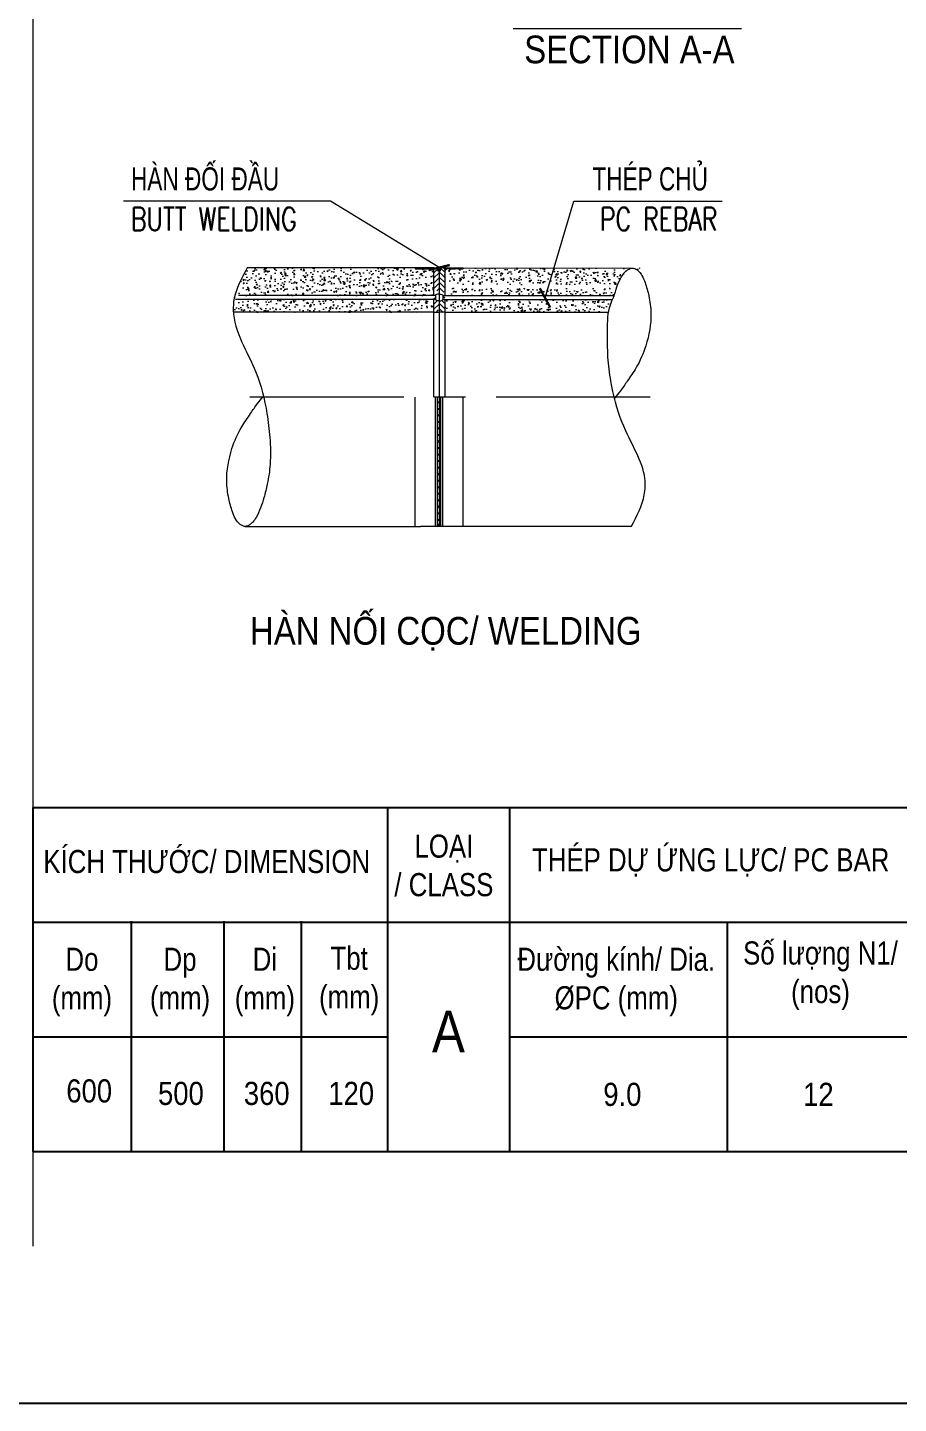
# Model space of a CAD drawing. Header units: millimetres. Extents: x -2123450 to -961021, y -260876 to 649159.
# Drawn here: x -1467108 to -1452974, y 92014 to 114337 of the extents above; entities that cross this region are included whole.
import ezdxf
from ezdxf.enums import TextEntityAlignment as Align

# ---------------------------------------------------------------- set-up
doc = ezdxf.new("R2010")
doc.units = ezdxf.units.MM
doc.header["$LTSCALE"] = 1000
doc.header["$MEASUREMENT"] = 0
doc.linetypes.add('CENTER2', pattern=[1.125, 0.75, -0.125, 0.125, -0.125])
doc.linetypes.add('CENTERX2', pattern=[4, 2.5, -0.5, 0.5, -0.5])
doc.layers.get('0').update_dxf_attribs({"linetype": 'CONTINUOUS'})
doc.layers.get('DEFPOINTS').update_dxf_attribs({"linetype": 'CONTINUOUS'})
for name, color, linetype, lineweight in [('1.NET BAO-F', 3, 'CONTINUOUS', 20), ('4.DIM-F', 1, 'CONTINUOUS', 15), ('9.NET MANH-F', 9, 'CONTINUOUS', 15), ('NDC_S_AXIS', 5, 'CENTER2', 15), ('NDC_S_BREAK-LINE', 1, 'CONTINUOUS', 15), ('NDC_S_CONTINUOUS', 3, 'CONTINUOUS', 20), ('NDC_S_ENG TEXT', 2, 'CONTINUOUS', 9), ('NDC_S_HATCH MATERIAL', 8, 'CONTINUOUS', 13), ('NDC_S_VN TEXT', 7, 'CONTINUOUS', 9)]:
    doc.layers.add(name, color=color, linetype=linetype, lineweight=lineweight)
doc.styles.add('Arial', font='arial.ttf')
doc.styles.add('NDC_ARIAL', font='arial.ttf', dxfattribs={"width": 0.8})
doc.styles.add('NDC_ROMANS', font='romans.shx', dxfattribs={"width": 0.8, "bigfont": 'vns.shx'})
doc.styles.add('Vnsimli', font='vnsimli.shx', dxfattribs={"width": 0.65})
doc.dimstyles.new('D1-1(SC25)', dxfattribs={"dimscale": 25, "dimtxt": 2, "dimasz": 1.5, "dimexe": 1.5, "dimexo": 0, "dimgap": 0.5, "dimtad": 1, "dimdec": 0, "dimzin": 0, "dimdsep": 46, "dimtxsty": 'Vnsimli', "dimblk": 'ARCHTICK', "dimcen": 1, "dimdle": 1.5, "dimclrd": 256, "dimclre": 256, "dimclrt": 2, "dimadec": 0, "dimazin": 0, "dimtfac": 1, "dimtdec": 0, "dimtix": 1, "dimtmove": 2, "dimatfit": 2, "dimldrblk": 'ARCHTICK', "dimfxl": 1, "dimtolj": 1, "dimtzin": 0, "dimlwd": -1, "dimlwe": -1, "dimarcsym": 0})
pattern_1 = [(50, (-1727909.72, 28634.1), (214.93242, -18.80415), [22.47432, -247.21747]), (355, (-1727909.72, 28634.1), (-41.57788, 225.40004), [17.97945, -197.77397]), (100.4514, (-1727891.81, 28632.52), (173.3547, 206.59575), [19.10023, -210.10252]), (46.1842, (-1727909.72, 28694.02), (319.80682, -49.59902), [33.71147, -370.8262]), (96.6356, (-1727883.07, 28689.9), (280.07872, 291.90176), [28.65034, -315.15372]), (351.1842, (-1727909.72, 28694.02), (280.0785, 291.90198), [26.96918, -296.66096]), (21, (-1727879.76, 28679.04), (178.8677, -120.64778), [22.47432, -247.21747]), (326, (-1727879.76, 28679.04), (72.91127, 217.29667), [17.97945, -197.77397]), (71.4514, (-1727864.85, 28668.99), (251.77904, 96.6487), [19.10023, -210.10252]), (37.5, (-1727909.725, 28634.09), (3.643792, 99.754151), [0, -195.37671, 0, -200.77055, 0, -198.523116]), (7.5, (-1727909.72, 28634.09), (78.83077, 118.18844), [0, -114.46918, 0, -190.88185, 0, -75.663527]), (327.5, (-1727976.55, 28634.09), (159.963915, -6.758737), [0, -74.914384, 0, -233.732877, 0, -310.14555]), (317.5, (-1728006.51, 28634.09), (174.75613, 29.99721), [0, -97.3887, 0, -155.2226, 0, -220.24829])]
pattern_2 = [(45, (-3052294.224, 702355.018), (-10.59449372, 10.59449372), [])]

# ---------------------------------------------------------------- blocks, each defined once
blk = doc.blocks.new('_ArchTick')
at = {"color": 0, "linetype": 'ByBlock', "lineweight": 0, "const_width": 0.15}
blk.add_lwpolyline([(-0.5, -0.5), (0.5, 0.5)], dxfattribs=at)

msp = doc.modelspace()

# ---------------------------------------------------------------- hatches: boundary and pattern name
at = {"layer": '9.NET MANH-F', "ltscale": 2}
h = msp.add_hatch(dxfattribs=at)
h.set_pattern_fill('ANSI31', color=256, scale=599.315068, angle=90, style=0)
h.set_pattern_definition([(135, (-1898428.25, 234341.125), (-52.972469, -52.972469), [])])
h.paths.add_polyline_path([(-1460455.03, 106241.22), (-1460427.34, 106241.22), (-1460427.34, 108338.82), (-1460455.03, 108338.82)])
h = msp.add_hatch(dxfattribs=at)
h.set_pattern_fill('ANSI31', color=256, scale=599.315068, angle=90, style=0)
h.set_pattern_definition([(45, (-1022454.11, 234341.125), (52.972469, -52.972469), [])])
h.paths.add_polyline_path([(-1460455.03, 106241.22), (-1460427.34, 106241.22), (-1460427.34, 108338.82), (-1460455.03, 108338.82)])
h = msp.add_hatch(dxfattribs=at)
h.set_pattern_fill('ANSI31', color=256, scale=599.315068, angle=90, style=0)
h.set_pattern_definition([(45, (-1022426.42, 234341.125), (52.972469, -52.972469), [])])
h.paths.add_polyline_path([(-1460427.34, 106241.22), (-1460399.64, 106241.22), (-1460399.64, 108338.82), (-1460427.34, 108338.82)])
h = msp.add_hatch(dxfattribs=at)
h.set_pattern_fill('ANSI31', color=256, scale=599.315068, angle=90, style=0)
h.set_pattern_definition([(135, (-1898400.56, 234341.125), (-52.972469, -52.972469), [])])
h.paths.add_polyline_path([(-1460427.34, 106241.22), (-1460399.64, 106241.22), (-1460399.64, 108338.82), (-1460427.34, 108338.82)])
at = {"layer": 'NDC_S_HATCH MATERIAL'}
h = msp.add_hatch(dxfattribs=at)
h.set_pattern_fill('AR-CONC', color=256, scale=29.965753, style=0)
h.set_pattern_definition(pattern_1)
h.paths.add_polyline_path([(-1463673.87, 110185.12), (-1463682.01, 109986.73), (-1460517.23, 109986.73), (-1460517.23, 110390.95), (-1460549.99, 110423.75), (-1460553.09, 110423.75), (-1460553.74, 110423.29), (-1460554.4, 110422.85), (-1460555.07, 110422.42), (-1460555.75, 110422), (-1460556.44, 110421.6), (-1460557.14, 110421.21), (-1460557.85, 110420.83), (-1460558.57, 110420.46), (-1460559.3, 110420.11), (-1460560.04, 110419.77), (-1460560.78, 110419.45), (-1460561.54, 110419.14), (-1460562.3, 110418.85), (-1460563.06, 110418.56), (-1460563.84, 110418.3), (-1460564.62, 110418.04), (-1460565.41, 110417.81), (-1460566.2, 110417.58), (-1460567, 110417.38), (-1460567.8, 110417.18), (-1460568.61, 110417.01), (-1460569.43, 110416.84), (-1460570.24, 110416.7), (-1460571.06, 110416.56), (-1460571.89, 110416.45), (-1460572.71, 110416.35), (-1460573.54, 110416.26), (-1460574.37, 110416.19), (-1460575.2, 110416.14), (-1460576.03, 110416.1), (-1460576.87, 110416.07), (-1460577.7, 110416.07), (-1460578.54, 110416.07), (-1460579.37, 110416.1), (-1460580.2, 110416.14), (-1460581.04, 110416.19), (-1460581.87, 110416.26), (-1460582.69, 110416.35), (-1460583.52, 110416.45), (-1460584.34, 110416.56), (-1460585.16, 110416.7), (-1460585.98, 110416.84), (-1460586.79, 110417.01), (-1460587.6, 110417.18), (-1460588.4, 110417.38), (-1460589.2, 110417.58), (-1460590, 110417.81), (-1460590.78, 110418.04), (-1460591.57, 110418.3), (-1460592.34, 110418.56), (-1460593.11, 110418.85), (-1460593.87, 110419.14), (-1460594.62, 110419.45), (-1460595.37, 110419.77), (-1460596.11, 110420.11), (-1460596.83, 110420.46), (-1460597.55, 110420.83), (-1460598.26, 110421.21), (-1460598.96, 110421.6), (-1460599.65, 110422), (-1460600.33, 110422.42), (-1460601, 110422.85), (-1460601.66, 110423.29), (-1460602.31, 110423.75), (-1460685.21, 110423.75), (-1460685.85, 110423.29), (-1460686.51, 110422.85), (-1460687.18, 110422.42), (-1460687.86, 110422), (-1460688.55, 110421.6), (-1460689.25, 110421.21), (-1460689.96, 110420.83), (-1460690.68, 110420.46), (-1460691.41, 110420.11), (-1460692.15, 110419.77), (-1460692.89, 110419.45), (-1460693.65, 110419.14), (-1460694.41, 110418.85), (-1460695.18, 110418.56), (-1460695.95, 110418.3), (-1460696.73, 110418.04), (-1460697.52, 110417.81), (-1460698.31, 110417.58), (-1460699.11, 110417.38), (-1460699.92, 110417.18), (-1460700.72, 110417.01), (-1460701.54, 110416.84), (-1460702.35, 110416.7), (-1460703.17, 110416.56), (-1460704, 110416.45), (-1460704.82, 110416.35), (-1460705.65, 110416.26), (-1460706.48, 110416.19), (-1460707.31, 110416.14), (-1460708.15, 110416.1), (-1460708.98, 110416.07), (-1460709.81, 110416.07), (-1460710.65, 110416.07), (-1460711.48, 110416.1), (-1460712.31, 110416.14), (-1460713.15, 110416.19), (-1460713.98, 110416.26), (-1460714.81, 110416.35), (-1460715.63, 110416.45), (-1460716.45, 110416.56), (-1460717.27, 110416.7), (-1460718.09, 110416.84), (-1460718.9, 110417.01), (-1460719.71, 110417.18), (-1460720.52, 110417.38), (-1460721.31, 110417.58), (-1460722.11, 110417.81), (-1460722.9, 110418.04), (-1460723.68, 110418.3), (-1460724.45, 110418.56), (-1460725.22, 110418.85), (-1460725.98, 110419.14), (-1460726.73, 110419.45), (-1460727.48, 110419.77), (-1460728.22, 110420.11), (-1460728.95, 110420.46), (-1460729.66, 110420.83), (-1460730.37, 110421.21), (-1460731.08, 110421.6), (-1460731.77, 110422), (-1460732.45, 110422.42), (-1460733.12, 110422.85), (-1460733.77, 110423.29), (-1460734.42, 110423.75), (-1460816.89, 110423.75), (-1460816.89, 110436.42), (-1463543.32, 110436.42), (-1463552.42, 110420.04), (-1463562.35, 110402.12), (-1463572.25, 110384.2), (-1463582.09, 110366.26), (-1463591.86, 110348.31), (-1463601.55, 110330.33), (-1463611.14, 110312.32), (-1463620.6, 110294.29), (-1463629.92, 110276.21), (-1463639.09, 110258.1), (-1463648.09, 110239.93), (-1463656.9, 110221.72), (-1463665.5, 110203.45), (-1463744.19, 109986.83)])
h = msp.add_hatch(dxfattribs=at)
h.set_pattern_fill('ANSI31', color=256, scale=119.863014, style=0)
h.set_pattern_definition(pattern_2)
h.paths.add_polyline_path([(-1460507.51, 110436.42), (-1460816.89, 110436.42), (-1460816.89, 110423.75), (-1460507.51, 110423.75)])
h = msp.add_hatch(dxfattribs=at)
h.set_pattern_fill('ANSI31', color=256, scale=479.452055, angle=90, style=0)
h.set_pattern_definition([(225, (-1727909.725, 94007.423), (-42.377975, 42.377975), [])])
h.paths.add_polyline_path([(-1460517.23, 110434.99), (-1460427.34, 110434.99), (-1460427.34, 110071.05), (-1460439.26, 110071.05), (-1460440.16, 110071.1), (-1460441.07, 110071.14), (-1460441.99, 110071.16), (-1460442.92, 110071.16), (-1460443.84, 110071.14), (-1460444.78, 110071.11), (-1460445.71, 110071.06), (-1460446.65, 110070.99), (-1460447.59, 110070.91), (-1460448.54, 110070.81), (-1460449.48, 110070.69), (-1460450.43, 110070.56), (-1460451.37, 110070.41), (-1460452.32, 110070.24), (-1460453.27, 110070.06), (-1460454.21, 110069.86), (-1460455.15, 110069.64), (-1460456.09, 110069.41), (-1460457.03, 110069.16), (-1460457.96, 110068.9), (-1460458.89, 110068.62), (-1460459.81, 110068.33), (-1460460.73, 110068.02), (-1460461.64, 110067.69), (-1460462.55, 110067.35), (-1460463.44, 110067), (-1460464.33, 110066.63), (-1460465.22, 110066.24), (-1460466.09, 110065.85), (-1460466.96, 110065.43), (-1460467.81, 110065.01), (-1460468.66, 110064.57), (-1460469.49, 110064.12), (-1460470.32, 110063.66), (-1460471.13, 110063.18), (-1460471.93, 110062.69), (-1460472.71, 110062.19), (-1460473.49, 110061.68), (-1460474.25, 110061.16), (-1460474.99, 110060.62), (-1460475.72, 110060.08), (-1460476.44, 110059.52), (-1460477.14, 110058.96), (-1460477.83, 110058.38), (-1460478.5, 110057.8), (-1460479.15, 110057.21), (-1460479.78, 110056.61), (-1460480.4, 110056), (-1460481, 110055.38), (-1460481.58, 110054.76), (-1460482.15, 110054.12), (-1460482.69, 110053.48), (-1460483.22, 110052.84), (-1460483.72, 110052.19), (-1460484.21, 110051.53), (-1460484.68, 110050.87), (-1460485.12, 110050.2), (-1460485.55, 110049.53), (-1460485.95, 110048.86), (-1460486.34, 110048.18), (-1460486.7, 110047.5), (-1460487.04, 110046.81), (-1460487.36, 110046.13), (-1460487.65, 110045.44), (-1460517.23, 110045.44)])
h.paths.add_polyline_path([(-1460487.65, 109926.8), (-1460487.65, 109985.51), (-1460517.23, 109985.51), (-1460517.23, 109728.49), (-1460507.51, 109728.49), (-1460507.51, 109715.82), (-1460454.29, 109715.82), (-1460427.34, 109776.35), (-1460427.34, 109901.19), (-1460439.26, 109901.19), (-1460440.02, 109901.14), (-1460440.79, 109901.11), (-1460441.56, 109901.09), (-1460442.33, 109901.08), (-1460443.11, 109901.08), (-1460443.89, 109901.1), (-1460444.68, 109901.12), (-1460445.47, 109901.16), (-1460446.26, 109901.21), (-1460447.05, 109901.28), (-1460447.84, 109901.35), (-1460448.64, 109901.44), (-1460449.43, 109901.54), (-1460450.23, 109901.65), (-1460451.03, 109901.77), (-1460451.82, 109901.91), (-1460452.62, 109902.05), (-1460453.41, 109902.21), (-1460454.21, 109902.38), (-1460455, 109902.56), (-1460455.79, 109902.75), (-1460456.58, 109902.95), (-1460457.37, 109903.17), (-1460458.15, 109903.4), (-1460458.94, 109903.63), (-1460459.71, 109903.88), (-1460460.49, 109904.14), (-1460461.26, 109904.41), (-1460462.02, 109904.69), (-1460462.78, 109904.98), (-1460463.54, 109905.28), (-1460464.29, 109905.59), (-1460465.03, 109905.91), (-1460465.77, 109906.24), (-1460466.5, 109906.58), (-1460467.23, 109906.93), (-1460467.95, 109907.3), (-1460468.66, 109907.66), (-1460469.36, 109908.04), (-1460470.06, 109908.43), (-1460470.74, 109908.83), (-1460471.42, 109909.23), (-1460472.09, 109909.65), (-1460472.75, 109910.07), (-1460473.41, 109910.5), (-1460474.05, 109910.94), (-1460474.68, 109911.39), (-1460475.3, 109911.84), (-1460475.91, 109912.3), (-1460476.52, 109912.77), (-1460477.11, 109913.25), (-1460477.68, 109913.73), (-1460478.25, 109914.22), (-1460478.81, 109914.72), (-1460479.35, 109915.22), (-1460479.88, 109915.73), (-1460480.4, 109916.24), (-1460480.91, 109916.76), (-1460481.4, 109917.28), (-1460481.88, 109917.81), (-1460482.35, 109918.35), (-1460482.8, 109918.89), (-1460483.25, 109919.43), (-1460483.67, 109919.98), (-1460484.08, 109920.53), (-1460484.48, 109921.09), (-1460484.87, 109921.65), (-1460485.24, 109922.21), (-1460485.59, 109922.77), (-1460485.93, 109923.34), (-1460486.26, 109923.91), (-1460486.57, 109924.49), (-1460486.86, 109925.06), (-1460487.14, 109925.64), (-1460487.41, 109926.22)])
h = msp.add_hatch(color=256, dxfattribs=at)
edge = h.paths.add_edge_path()
edge.add_arc((-1460427.34, 110373.94), 68.05, 66.664535, 90)
edge.add_line((-1460427.34, 110441.99), (-1460427.34, 110375.89))
edge.add_line((-1460427.34, 110375.89), (-1460418.36, 110375.89))
edge.add_line((-1460418.36, 110375.89), (-1460400.38, 110436.42))
edge = h.paths.add_edge_path()
edge.add_arc((-1460427.34, 110373.94), 68.05, 90, 113.335465)
edge.add_line((-1460454.29, 110436.42), (-1460436.31, 110375.89))
edge.add_line((-1460436.31, 110375.89), (-1460427.34, 110375.89))
edge.add_line((-1460427.34, 110375.89), (-1460427.34, 110441.99))
h = msp.add_hatch(dxfattribs=at)
h.set_pattern_fill('ANSI31', color=256, scale=479.452055, style=0)
h.set_pattern_definition([(315, (-1727909.725, 94007.423), (-42.377975, -42.377975), [])])
h.paths.add_polyline_path([(-1460427.34, 110434.99), (-1460337.44, 110434.99), (-1460337.44, 110045.44), (-1460367.02, 110045.44), (-1460367.31, 110046.13), (-1460367.63, 110046.81), (-1460367.97, 110047.5), (-1460368.33, 110048.18), (-1460368.72, 110048.86), (-1460369.12, 110049.53), (-1460369.55, 110050.2), (-1460369.99, 110050.87), (-1460370.46, 110051.53), (-1460370.95, 110052.19), (-1460371.45, 110052.84), (-1460371.98, 110053.48), (-1460372.52, 110054.12), (-1460373.09, 110054.76), (-1460373.67, 110055.38), (-1460374.27, 110056), (-1460374.89, 110056.61), (-1460375.52, 110057.21), (-1460376.17, 110057.8), (-1460376.84, 110058.38), (-1460377.53, 110058.96), (-1460378.23, 110059.52), (-1460378.95, 110060.08), (-1460379.68, 110060.62), (-1460380.42, 110061.16), (-1460381.18, 110061.68), (-1460381.96, 110062.19), (-1460382.74, 110062.69), (-1460383.54, 110063.18), (-1460384.36, 110063.66), (-1460385.18, 110064.12), (-1460386.01, 110064.57), (-1460386.86, 110065.01), (-1460387.71, 110065.43), (-1460388.58, 110065.85), (-1460389.45, 110066.24), (-1460390.34, 110066.63), (-1460391.23, 110067), (-1460392.13, 110067.35), (-1460393.03, 110067.69), (-1460393.94, 110068.02), (-1460394.86, 110068.33), (-1460395.78, 110068.62), (-1460396.71, 110068.9), (-1460397.64, 110069.16), (-1460398.58, 110069.41), (-1460399.52, 110069.64), (-1460400.46, 110069.86), (-1460401.41, 110070.06), (-1460402.35, 110070.24), (-1460403.3, 110070.41), (-1460404.24, 110070.56), (-1460405.19, 110070.69), (-1460406.13, 110070.81), (-1460407.08, 110070.91), (-1460408.02, 110070.99), (-1460408.96, 110071.06), (-1460409.9, 110071.11), (-1460410.83, 110071.14), (-1460411.76, 110071.16), (-1460412.68, 110071.16), (-1460413.6, 110071.14), (-1460414.51, 110071.1), (-1460415.41, 110071.05), (-1460427.34, 110071.05)])
h.paths.add_polyline_path([(-1460374.27, 109974.95), (-1460373.96, 109975.25), (-1460373.67, 109975.57)])
h.paths.add_polyline_path([(-1460399.99, 109961.19), (-1460399.52, 109961.3), (-1460400.46, 109961.09)])
h.paths.add_polyline_path([(-1460401.88, 109960.79), (-1460401.41, 109960.89), (-1460402.35, 109960.71)])
h.paths.add_polyline_path([(-1460398.11, 109961.65), (-1460397.64, 109961.78), (-1460398.58, 109961.54)])
h.paths.add_polyline_path([(-1460403.77, 109960.46), (-1460403.3, 109960.54), (-1460404.24, 109960.39)])
h.paths.add_polyline_path([(-1460396.25, 109962.18), (-1460395.78, 109962.33), (-1460396.71, 109962.05)])
h.paths.add_polyline_path([(-1460405.66, 109960.19), (-1460405.19, 109960.26), (-1460406.13, 109960.14)])
h.paths.add_polyline_path([(-1460394.4, 109962.77), (-1460393.94, 109962.93), (-1460394.86, 109962.62)])
h.paths.add_polyline_path([(-1460407.55, 109959.99), (-1460407.08, 109960.04), (-1460408.02, 109959.95)])
h.paths.add_polyline_path([(-1460392.58, 109963.42), (-1460392.13, 109963.6), (-1460393.03, 109963.26)])
h.paths.add_polyline_path([(-1460409.43, 109959.85), (-1460408.96, 109959.89), (-1460409.9, 109959.84)])
h.paths.add_polyline_path([(-1460390.78, 109964.13), (-1460390.34, 109964.32), (-1460391.23, 109963.95)])
h.paths.add_polyline_path([(-1460411.29, 109959.79), (-1460410.83, 109959.81), (-1460411.76, 109959.79)])
h.paths.add_polyline_path([(-1460389.01, 109964.9), (-1460388.58, 109965.1), (-1460389.45, 109964.7)])
h.paths.add_polyline_path([(-1460413.14, 109959.79), (-1460412.68, 109959.79), (-1460413.6, 109959.81)])
h.paths.add_polyline_path([(-1460387.28, 109965.72), (-1460386.86, 109965.94), (-1460387.71, 109965.51)])
h.paths.add_polyline_path([(-1460367.02, 109985.51), (-1460367.02, 109926.8), (-1460367.47, 109925.77), (-1460367.96, 109924.75), (-1460368.51, 109923.74), (-1460369.1, 109922.74), (-1460369.74, 109921.74), (-1460370.43, 109920.75), (-1460371.16, 109919.78), (-1460371.93, 109918.81), (-1460372.74, 109917.86), (-1460373.6, 109916.93), (-1460374.5, 109916.01), (-1460375.43, 109915.11), (-1460376.41, 109914.23), (-1460377.42, 109913.37), (-1460378.46, 109912.53), (-1460379.54, 109911.71), (-1460380.65, 109910.92), (-1460381.79, 109910.15), (-1460382.97, 109909.41), (-1460384.17, 109908.69), (-1460385.39, 109908), (-1460386.64, 109907.34), (-1460387.91, 109906.71), (-1460389.21, 109906.1), (-1460390.52, 109905.53), (-1460391.85, 109904.99), (-1460393.2, 109904.49), (-1460394.56, 109904.01), (-1460395.94, 109903.57), (-1460397.32, 109903.16), (-1460398.71, 109902.79), (-1460400.11, 109902.46), (-1460401.52, 109902.16), (-1460402.92, 109901.89), (-1460404.33, 109901.67), (-1460405.74, 109901.47), (-1460407.14, 109901.32), (-1460408.54, 109901.2), (-1460409.94, 109901.13), (-1460411.32, 109901.08), (-1460412.7, 109901.08), (-1460414.06, 109901.11), (-1460415.41, 109901.19), (-1460427.34, 109901.19), (-1460427.34, 109776.35), (-1460400.38, 109715.82), (-1460347.16, 109715.82), (-1460347.16, 109728.49), (-1460337.44, 109728.49), (-1460337.44, 109985.51)])
h.paths.add_polyline_path([(-1460385.59, 109966.59), (-1460385.18, 109966.83), (-1460386.01, 109966.38)])
h.paths.add_polyline_path([(-1460367.63, 109984.13), (-1460367.46, 109984.48), (-1460367.31, 109984.82)])
h.paths.add_polyline_path([(-1460383.94, 109967.52), (-1460383.54, 109967.77), (-1460384.36, 109967.29)])
h.paths.add_polyline_path([(-1460368.33, 109982.77), (-1460368.14, 109983.11), (-1460367.97, 109983.45)])
h.paths.add_polyline_path([(-1460382.34, 109968.5), (-1460381.96, 109968.75), (-1460382.74, 109968.25)])
h.paths.add_polyline_path([(-1460369.12, 109981.41), (-1460368.91, 109981.75), (-1460368.72, 109982.09)])
h.paths.add_polyline_path([(-1460380.8, 109969.52), (-1460380.42, 109969.79), (-1460381.18, 109969.27)])
h.paths.add_polyline_path([(-1460369.99, 109980.08), (-1460369.76, 109980.41), (-1460369.55, 109980.74)])
h.paths.add_polyline_path([(-1460379.31, 109970.59), (-1460378.95, 109970.87), (-1460379.68, 109970.32)])
h.paths.add_polyline_path([(-1460370.95, 109978.76), (-1460370.69, 109979.08), (-1460370.46, 109979.42)])
h.paths.add_polyline_path([(-1460377.87, 109971.7), (-1460377.53, 109971.99), (-1460378.23, 109971.42)])
h.paths.add_polyline_path([(-1460371.98, 109977.46), (-1460371.71, 109977.78), (-1460371.45, 109978.11)])
h.paths.add_polyline_path([(-1460376.5, 109972.85), (-1460376.17, 109973.15), (-1460376.84, 109972.56)])
h.paths.add_polyline_path([(-1460373.09, 109976.19), (-1460372.8, 109976.5), (-1460372.52, 109976.82)])
h.paths.add_polyline_path([(-1460375.52, 109973.74), (-1460375.2, 109974.04), (-1460374.89, 109974.34)])
h = msp.add_hatch(dxfattribs=at)
h.set_pattern_fill('ANSI31', color=256, scale=119.863014, style=0)
h.set_pattern_definition(pattern_2)
h.paths.add_polyline_path([(-1460347.16, 110436.42), (-1460037.78, 110436.42), (-1460037.78, 110423.75), (-1460347.16, 110423.75)])
h = msp.add_hatch(dxfattribs=at)
h.set_pattern_fill('AR-CONC', color=256, scale=29.965753, style=0)
h.set_pattern_definition(pattern_1)
h.paths.add_polyline_path([(-1457613.6, 109597.38), (-1457613.6, 109597.38), (-1457613.8, 109596.65)])
h.paths.add_polyline_path([(-1457204.88, 110392.79), (-1457205.58, 110392.34), (-1457204.17, 110393.23)])
h.paths.add_polyline_path([(-1457272.78, 110339.6), (-1457273.38, 110339.03), (-1457272.17, 110340.17)])
h.paths.add_polyline_path([(-1457367.31, 110221.11), (-1457367.75, 110220.41), (-1457368.2, 110219.71)])
h.paths.add_polyline_path([(-1457365.52, 110223.92), (-1457365.97, 110223.23), (-1457366.42, 110222.52)])
h.paths.add_polyline_path([(-1457270.36, 110341.89), (-1457270.97, 110341.32), (-1457269.76, 110342.45)])
h.paths.add_polyline_path([(-1457275.17, 110337.31), (-1457275.77, 110336.73), (-1457274.58, 110337.88)])
h.paths.add_polyline_path([(-1457369.09, 110218.3), (-1457369.53, 110217.6), (-1457369.97, 110216.89)])
h.paths.add_polyline_path([(-1457363.73, 110226.73), (-1457364.18, 110226.03), (-1457364.63, 110225.33)])
h.paths.add_polyline_path([(-1457267.93, 110344.15), (-1457268.54, 110343.59), (-1457267.32, 110344.71)])
h.paths.add_polyline_path([(-1457277.56, 110334.99), (-1457278.15, 110334.41), (-1457276.96, 110335.57)])
h.paths.add_polyline_path([(-1457370.85, 110215.47), (-1457371.29, 110214.77), (-1457371.74, 110214.06)])
h.paths.add_polyline_path([(-1457361.92, 110229.52), (-1457362.37, 110228.83), (-1457362.82, 110228.13)])
h.paths.add_polyline_path([(-1457265.49, 110346.4), (-1457266.1, 110345.84), (-1457264.87, 110346.96)])
h.paths.add_polyline_path([(-1457279.92, 110332.66), (-1457280.51, 110332.07), (-1457279.33, 110333.24)])
h.paths.add_polyline_path([(-1457372.61, 110212.65), (-1457373.05, 110211.94), (-1457373.49, 110211.23)])
h.paths.add_polyline_path([(-1457360.1, 110232.31), (-1457360.56, 110231.62), (-1457361.01, 110230.92)])
h.paths.add_polyline_path([(-1457263.03, 110348.63), (-1457263.64, 110348.07), (-1457262.41, 110349.19)])
h.paths.add_polyline_path([(-1457282.27, 110330.31), (-1457282.85, 110329.72), (-1457281.68, 110330.9)])
h.paths.add_polyline_path([(-1457374.36, 110209.81), (-1457374.8, 110209.11), (-1457375.23, 110208.39)])
h.paths.add_polyline_path([(-1457358.27, 110235.09), (-1457358.73, 110234.4), (-1457359.19, 110233.7)])
h.paths.add_polyline_path([(-1457260.55, 110350.85), (-1457261.17, 110350.29), (-1457259.93, 110351.39)])
h.paths.add_polyline_path([(-1457284.6, 110327.95), (-1457285.18, 110327.35), (-1457284.02, 110328.54)])
h.paths.add_polyline_path([(-1457376.1, 110206.97), (-1457376.53, 110206.27), (-1457376.97, 110205.55)])
h.paths.add_polyline_path([(-1457356.44, 110237.87), (-1457356.89, 110237.18), (-1457357.36, 110236.48)])
h.paths.add_polyline_path([(-1457258.05, 110353.04), (-1457258.68, 110352.49), (-1457257.43, 110353.59)])
h.paths.add_polyline_path([(-1457286.92, 110325.57), (-1457287.49, 110324.97), (-1457286.34, 110326.16)])
h.paths.add_polyline_path([(-1457377.83, 110204.13), (-1457378.26, 110203.42), (-1457378.69, 110202.7)])
h.paths.add_polyline_path([(-1457354.59, 110240.63), (-1457355.05, 110239.95), (-1457355.51, 110239.25)])
h.paths.add_polyline_path([(-1457255.54, 110355.22), (-1457256.17, 110354.67), (-1457254.91, 110355.76)])
h.paths.add_polyline_path([(-1457289.22, 110323.18), (-1457289.79, 110322.57), (-1457288.64, 110323.77)])
h.paths.add_polyline_path([(-1457379.55, 110201.28), (-1457379.98, 110200.57), (-1457380.41, 110199.85)])
h.paths.add_polyline_path([(-1457352.72, 110243.39), (-1457353.19, 110242.71), (-1457353.66, 110242.01)])
h.paths.add_polyline_path([(-1457253.02, 110357.38), (-1457253.65, 110356.84), (-1457252.38, 110357.91)])
h.paths.add_polyline_path([(-1457291.5, 110320.77), (-1457292.07, 110320.16), (-1457290.93, 110321.37)])
h.paths.add_polyline_path([(-1457381.27, 110198.42), (-1457381.69, 110197.71), (-1457382.12, 110196.99)])
h.paths.add_polyline_path([(-1457350.85, 110246.14), (-1457351.32, 110245.46), (-1457351.79, 110244.77)])
h.paths.add_polyline_path([(-1457250.48, 110359.52), (-1457251.11, 110358.98), (-1457249.84, 110360.05)])
h.paths.add_polyline_path([(-1457293.77, 110318.34), (-1457294.33, 110317.73), (-1457293.2, 110318.95)])
h.paths.add_polyline_path([(-1457382.97, 110195.56), (-1457383.39, 110194.85), (-1457383.82, 110194.13)])
h.paths.add_polyline_path([(-1457348.97, 110248.88), (-1457349.44, 110248.2), (-1457349.91, 110247.51)])
h.paths.add_polyline_path([(-1457247.92, 110361.64), (-1457248.56, 110361.11), (-1457247.28, 110362.17)])
h.paths.add_polyline_path([(-1457296.02, 110315.91), (-1457296.58, 110315.29), (-1457295.46, 110316.51)])
h.paths.add_polyline_path([(-1457384.67, 110192.69), (-1457385.09, 110191.98), (-1457385.51, 110191.26)])
h.paths.add_polyline_path([(-1457347.08, 110251.62), (-1457347.55, 110250.94), (-1457348.02, 110250.25)])
h.paths.add_polyline_path([(-1457245.35, 110363.74), (-1457245.99, 110363.22), (-1457244.7, 110364.26)])
h.paths.add_polyline_path([(-1457298.25, 110313.46), (-1457298.81, 110312.84), (-1457297.69, 110314.07)])
h.paths.add_polyline_path([(-1457386.35, 110189.83), (-1457386.77, 110189.11), (-1457387.2, 110188.39)])
h.paths.add_polyline_path([(-1457345.17, 110254.34), (-1457345.65, 110253.66), (-1457346.12, 110252.98)])
h.paths.add_polyline_path([(-1457242.76, 110365.83), (-1457243.41, 110365.3), (-1457242.11, 110366.34)])
h.paths.add_polyline_path([(-1457300.47, 110310.99), (-1457301.02, 110310.37), (-1457299.92, 110311.6)])
h.paths.add_polyline_path([(-1457388.03, 110186.95), (-1457388.45, 110186.23), (-1457388.87, 110185.51)])
h.paths.add_polyline_path([(-1457343.25, 110257.06), (-1457343.73, 110256.38), (-1457344.21, 110255.7)])
h.paths.add_polyline_path([(-1457240.15, 110367.89), (-1457240.8, 110367.37), (-1457239.5, 110368.4)])
h.paths.add_polyline_path([(-1457302.67, 110308.51), (-1457303.22, 110307.89), (-1457302.12, 110309.13)])
h.paths.add_polyline_path([(-1457389.71, 110184.07), (-1457390.12, 110183.36), (-1457390.54, 110182.63)])
h.paths.add_polyline_path([(-1457341.32, 110259.76), (-1457341.8, 110259.09), (-1457342.29, 110258.41)])
h.paths.add_polyline_path([(-1457237.53, 110369.93), (-1457238.19, 110369.42), (-1457236.87, 110370.44)])
h.paths.add_polyline_path([(-1457304.86, 110306.02), (-1457305.41, 110305.39), (-1457304.32, 110306.64)])
h.paths.add_polyline_path([(-1457391.37, 110181.19), (-1457391.79, 110180.47), (-1457392.2, 110179.75)])
h.paths.add_polyline_path([(-1457339.38, 110262.46), (-1457339.86, 110261.79), (-1457340.35, 110261.11)])
h.paths.add_polyline_path([(-1457234.9, 110371.95), (-1457235.56, 110371.45), (-1457234.23, 110372.45)])
h.paths.add_polyline_path([(-1457307.03, 110303.51), (-1457307.58, 110302.88), (-1457306.49, 110304.14)])
h.paths.add_polyline_path([(-1457393.03, 110178.31), (-1457393.44, 110177.59), (-1457393.85, 110176.86)])
h.paths.add_polyline_path([(-1457337.42, 110265.15), (-1457337.91, 110264.48), (-1457338.4, 110263.8)])
h.paths.add_polyline_path([(-1457232.24, 110373.96), (-1457232.91, 110373.46), (-1457231.58, 110374.45)])
h.paths.add_polyline_path([(-1457309.19, 110300.99), (-1457309.73, 110300.36), (-1457308.65, 110301.62)])
h.paths.add_polyline_path([(-1457394.68, 110175.42), (-1457395.09, 110174.7), (-1457395.5, 110173.97)])
h.paths.add_polyline_path([(-1457335.45, 110267.82), (-1457335.95, 110267.16), (-1457336.44, 110266.49)])
h.paths.add_polyline_path([(-1457229.58, 110375.94), (-1457230.24, 110375.44), (-1457228.91, 110376.43)])
h.paths.add_polyline_path([(-1457311.33, 110298.46), (-1457311.87, 110297.82), (-1457310.8, 110299.09)])
h.paths.add_polyline_path([(-1457396.32, 110172.53), (-1457396.73, 110171.8), (-1457397.14, 110171.08)])
h.paths.add_polyline_path([(-1457333.47, 110270.49), (-1457333.97, 110269.83), (-1457334.47, 110269.16)])
h.paths.add_polyline_path([(-1457226.89, 110377.9), (-1457227.57, 110377.41), (-1457226.22, 110378.38)])
h.paths.add_polyline_path([(-1457313.46, 110295.92), (-1457313.99, 110295.28), (-1457312.93, 110296.55)])
h.paths.add_polyline_path([(-1457397.95, 110169.63), (-1457398.36, 110168.91), (-1457398.77, 110168.18)])
h.paths.add_polyline_path([(-1457331.48, 110273.15), (-1457331.98, 110272.49), (-1457332.48, 110271.82)])
h.paths.add_polyline_path([(-1457530.12, 110166.73), (-1457525.07, 110179.33), (-1457518.85, 110194.1), (-1457512.34, 110208.76), (-1457505.57, 110223.3), (-1457498.52, 110237.72), (-1457491.2, 110252.02), (-1457483.61, 110266.18), (-1457475.75, 110280.21), (-1457467.62, 110294.09), (-1457459.19, 110307.81), (-1457450.4, 110321.28), (-1457441.18, 110334.43), (-1457431.48, 110347.19), (-1457421.21, 110359.48), (-1457410.33, 110371.23), (-1457398.78, 110382.37), (-1457386.59, 110392.81), (-1457373.76, 110402.46), (-1457360.32, 110411.23), (-1457346.27, 110418.99), (-1457331.61, 110425.58), (-1457316.37, 110430.83), (-1457300.67, 110434.16), (-1457284.87, 110434.52), (-1457269.19, 110431.88), (-1457253.79, 110426.71), (-1457238.83, 110419.51), (-1457224.49, 110410.75), (-1457210.93, 110400.93), (-1457202.74, 110394.12), (-1457202.76, 110394.1), (-1457201.35, 110394.98), (-1457199.93, 110395.84), (-1457198.51, 110396.7), (-1457197.08, 110397.56), (-1457195.65, 110398.4), (-1457194.22, 110399.24), (-1457192.78, 110400.08), (-1457191.34, 110400.9), (-1457189.9, 110401.72), (-1457188.45, 110402.54), (-1457187, 110403.34), (-1457185.54, 110404.14), (-1457184.08, 110404.94), (-1457182.62, 110405.72), (-1457181.15, 110406.5), (-1457179.68, 110407.28), (-1457178.2, 110408.04), (-1457176.72, 110408.8), (-1457175.24, 110409.55), (-1457173.75, 110410.29), (-1457172.26, 110411.03), (-1457170.77, 110411.76), (-1457169.27, 110412.48), (-1457167.77, 110413.19), (-1457166.27, 110413.9), (-1457164.76, 110414.6), (-1457163.24, 110415.29), (-1457161.73, 110415.97), (-1457160.21, 110416.65), (-1457158.68, 110417.31), (-1457157.16, 110417.97), (-1457155.62, 110418.62), (-1457154.09, 110419.27), (-1457152.55, 110419.9), (-1457151.01, 110420.53), (-1457149.46, 110421.15), (-1457147.91, 110421.76), (-1457146.36, 110422.36), (-1457144.8, 110422.95), (-1457143.24, 110423.54), (-1457141.67, 110424.11), (-1457140.1, 110424.68), (-1457138.53, 110425.24), (-1457136.96, 110425.79), (-1457135.38, 110426.33), (-1457133.79, 110426.87), (-1457132.2, 110427.39), (-1457130.61, 110427.9), (-1457129.02, 110428.41), (-1457127.42, 110428.9), (-1457125.82, 110429.39), (-1457124.22, 110429.86), (-1457122.61, 110430.32), (-1457121, 110430.77), (-1457119.39, 110431.21), (-1457117.77, 110431.63), (-1457116.15, 110432.04), (-1457114.53, 110432.44), (-1457112.91, 110432.82), (-1457111.29, 110433.19), (-1457109.66, 110433.54), (-1457108.04, 110433.88), (-1457106.41, 110434.2), (-1457104.78, 110434.51), (-1457103.14, 110434.79), (-1457101.51, 110435.06), (-1457099.88, 110435.32), (-1457098.24, 110435.55), (-1457096.61, 110435.76), (-1457094.97, 110435.96), (-1457093.34, 110436.13), (-1457091.7, 110436.29), (-1457090.06, 110436.42), (-1460037.78, 110436.42), (-1460037.78, 110423.75), (-1460120.25, 110423.75), (-1460120.9, 110423.29), (-1460121.56, 110422.85), (-1460122.22, 110422.42), (-1460122.91, 110422), (-1460123.6, 110421.6), (-1460124.3, 110421.21), (-1460125.01, 110420.83), (-1460125.73, 110420.46), (-1460126.45, 110420.11), (-1460127.19, 110419.77), (-1460127.94, 110419.45), (-1460128.69, 110419.14), (-1460129.45, 110418.85), (-1460130.22, 110418.56), (-1460130.99, 110418.3), (-1460131.78, 110418.04), (-1460132.56, 110417.81), (-1460133.36, 110417.58), (-1460134.16, 110417.38), (-1460134.96, 110417.18), (-1460135.77, 110417.01), (-1460136.58, 110416.84), (-1460137.4, 110416.7), (-1460138.22, 110416.56), (-1460139.04, 110416.45), (-1460139.87, 110416.35), (-1460140.69, 110416.26), (-1460141.52, 110416.19), (-1460142.36, 110416.14), (-1460143.19, 110416.1), (-1460144.02, 110416.07), (-1460144.86, 110416.07), (-1460145.69, 110416.07), (-1460146.52, 110416.1), (-1460147.36, 110416.14), (-1460148.19, 110416.19), (-1460149.02, 110416.26), (-1460149.85, 110416.35), (-1460150.67, 110416.45), (-1460151.5, 110416.56), (-1460152.32, 110416.7), (-1460153.13, 110416.84), (-1460153.95, 110417.01), (-1460154.76, 110417.18), (-1460155.56, 110417.38), (-1460156.36, 110417.58), (-1460157.15, 110417.81), (-1460157.94, 110418.04), (-1460158.72, 110418.3), (-1460159.5, 110418.56), (-1460160.26, 110418.85), (-1460161.02, 110419.14), (-1460161.78, 110419.45), (-1460162.52, 110419.77), (-1460163.26, 110420.11), (-1460163.99, 110420.46), (-1460164.71, 110420.83), (-1460165.42, 110421.21), (-1460166.12, 110421.6), (-1460166.81, 110422), (-1460167.49, 110422.42), (-1460168.16, 110422.85), (-1460168.82, 110423.29), (-1460169.46, 110423.75), (-1460252.36, 110423.75), (-1460253.01, 110423.29), (-1460253.67, 110422.85), (-1460254.34, 110422.42), (-1460255.02, 110422), (-1460255.71, 110421.6), (-1460256.41, 110421.21), (-1460257.12, 110420.83), (-1460257.84, 110420.46), (-1460258.57, 110420.11), (-1460259.3, 110419.77), (-1460260.05, 110419.45), (-1460260.8, 110419.14), (-1460261.56, 110418.85), (-1460262.33, 110418.56), (-1460263.11, 110418.3), (-1460263.89, 110418.04), (-1460264.67, 110417.81), (-1460265.47, 110417.58), (-1460266.27, 110417.38), (-1460267.07, 110417.18), (-1460267.88, 110417.01), (-1460268.69, 110416.84), (-1460269.51, 110416.7), (-1460270.33, 110416.56), (-1460271.15, 110416.45), (-1460271.98, 110416.35), (-1460272.81, 110416.26), (-1460273.64, 110416.19), (-1460274.47, 110416.14), (-1460275.3, 110416.1), (-1460276.13, 110416.07), (-1460276.97, 110416.07), (-1460277.8, 110416.07), (-1460278.64, 110416.1), (-1460279.47, 110416.14), (-1460280.3, 110416.19), (-1460281.13, 110416.26), (-1460281.96, 110416.35), (-1460282.79, 110416.45), (-1460283.61, 110416.56), (-1460284.43, 110416.7), (-1460285.25, 110416.84), (-1460286.06, 110417.01), (-1460286.87, 110417.18), (-1460287.67, 110417.38), (-1460288.47, 110417.58), (-1460289.26, 110417.81), (-1460290.05, 110418.04), (-1460290.83, 110418.3), (-1460291.61, 110418.56), (-1460292.37, 110418.85), (-1460293.14, 110419.14), (-1460293.89, 110419.45), (-1460294.63, 110419.77), (-1460295.37, 110420.11), (-1460296.1, 110420.46), (-1460296.82, 110420.83), (-1460297.53, 110421.21), (-1460298.23, 110421.6), (-1460298.92, 110422), (-1460299.6, 110422.42), (-1460300.27, 110422.85), (-1460300.93, 110423.29), (-1460301.58, 110423.75), (-1460304.68, 110423.75), (-1460337.44, 110390.95), (-1460337.44, 110166.73)])
h.paths.add_polyline_path([(-1457315.58, 110293.36), (-1457316.1, 110292.72), (-1457315.05, 110294)])
h.paths.add_polyline_path([(-1457224.2, 110379.84), (-1457224.87, 110379.35), (-1457223.52, 110380.32)])
h.paths.add_polyline_path([(-1457329.47, 110275.79), (-1457329.98, 110275.13), (-1457330.48, 110274.47)])
h.paths.add_polyline_path([(-1457221.48, 110381.75), (-1457222.16, 110381.27), (-1457220.8, 110382.23)])
h.paths.add_polyline_path([(-1457317.67, 110290.79), (-1457318.2, 110290.15), (-1457317.15, 110291.43)])
h.paths.add_polyline_path([(-1457218.75, 110383.65), (-1457219.44, 110383.18), (-1457218.07, 110384.12)])
h.paths.add_polyline_path([(-1457327.45, 110278.43), (-1457327.96, 110277.77), (-1457328.47, 110277.11)])
h.paths.add_polyline_path([(-1457216.01, 110385.52), (-1457216.7, 110385.05), (-1457215.32, 110385.99)])
h.paths.add_polyline_path([(-1457319.76, 110288.21), (-1457320.28, 110287.56), (-1457319.24, 110288.85)])
h.paths.add_polyline_path([(-1457213.25, 110387.38), (-1457213.94, 110386.91), (-1457212.56, 110387.83)])
h.paths.add_polyline_path([(-1457325.42, 110281.05), (-1457325.93, 110280.4), (-1457326.44, 110279.74)])
h.paths.add_polyline_path([(-1457210.47, 110389.2), (-1457211.17, 110388.74), (-1457209.78, 110389.65)])
h.paths.add_polyline_path([(-1457321.83, 110285.62), (-1457322.35, 110284.97), (-1457321.31, 110286.26)])
h.paths.add_polyline_path([(-1457207.68, 110391.01), (-1457208.38, 110390.56), (-1457206.98, 110391.45)])
h.paths.add_polyline_path([(-1457323.89, 110283.01), (-1457324.4, 110282.36), (-1457323.38, 110283.66)])
h.paths.add_polyline_path([(-1457613.03, 109926.8), (-1460337.44, 109926.8), (-1460337.44, 109717.24), (-1457681.12, 109717.24), (-1457678.62, 109732.25), (-1457675.82, 109747.17), (-1457672.71, 109762.01), (-1457669.28, 109776.77), (-1457665.5, 109791.42), (-1457661.36, 109805.98), (-1457656.85, 109820.43), (-1457651.95, 109834.78), (-1457646.64, 109849), (-1457640.98, 109863.13), (-1457635.04, 109877.18), (-1457628.91, 109891.19), (-1457622.67, 109905.17), (-1457616.41, 109919.16)])
h.paths.add_polyline_path([(-1460337.44, 109986.73), (-1457588.84, 109986.73), (-1457587.65, 109990.04), (-1457582.72, 110004.5), (-1457578.02, 110019.04), (-1457573.47, 110033.64), (-1457569.04, 110048.27), (-1457564.65, 110062.92), (-1457560.26, 110077.57), (-1457555.82, 110092.2), (-1457551.27, 110106.8), (-1460337.44, 110106.8)])
h = msp.add_hatch(dxfattribs=at)
h.set_pattern_fill('AR-CONC', color=256, scale=29.965753, style=0)
h.set_pattern_definition([(50, (-1727909.72, 69432.82), (214.93242, -18.80415), [22.47432, -247.21747]), (355, (-1727909.72, 69432.82), (-41.57788, 225.40004), [17.97945, -197.77397]), (100.4514, (-1727891.81, 69431.25), (173.3547, 206.59575), [19.10023, -210.10252]), (46.1842, (-1727909.72, 69492.75), (319.80682, -49.59902), [33.71147, -370.8262]), (96.6356, (-1727883.07, 69488.62), (280.07872, 291.90176), [28.65034, -315.15372]), (351.1842, (-1727909.72, 69492.75), (280.0785, 291.90198), [26.96918, -296.66096]), (21, (-1727879.76, 69477.77), (178.8677, -120.64778), [22.47432, -247.21747]), (326, (-1727879.76, 69477.77), (72.91127, 217.29667), [17.97945, -197.77397]), (71.4514, (-1727864.85, 69467.72), (251.77904, 96.6487), [19.10023, -210.10252]), (37.5, (-1727909.725, 69432.82), (3.643792, 99.754151), [0, -195.37671, 0, -200.77055, 0, -198.523116]), (7.5, (-1727909.72, 69432.82), (78.83077, 118.18844), [0, -114.46918, 0, -190.88185, 0, -75.663527]), (327.5, (-1727976.55, 69432.82), (159.963915, -6.758737), [0, -74.914384, 0, -233.732877, 0, -310.14555]), (317.5, (-1728006.51, 69432.82), (174.75613, 29.99721), [0, -97.3887, 0, -155.2226, 0, -220.24829])])
h.paths.add_polyline_path([(-1463706.43, 109926.8), (-1463714.49, 110084.9), (-1463722.1, 110062.88), (-1463729.21, 110040.73), (-1463735.82, 110018.45), (-1463741.88, 109996.02), (-1463747.37, 109973.44), (-1463752.27, 109950.7), (-1463756.55, 109927.79), (-1463760.17, 109904.71), (-1463763.15, 109881.48), (-1463765.47, 109858.13), (-1463767.16, 109834.68), (-1463768.21, 109811.19), (-1463768.64, 109787.66), (-1463768.44, 109764.14), (-1463767.64, 109740.67), (-1463766.23, 109717.24), (-1460517.23, 109717.24), (-1460517.23, 109926.8)])
h = msp.add_hatch(color=256, dxfattribs=at)
edge = h.paths.add_edge_path()
edge.add_arc((-1460428.49, 106315.13), 79.35, 270.833065, 291.320851, ccw=False)
edge.add_line((-1460427.34, 106235.79), (-1460427.34, 106301.89))
edge.add_line((-1460427.34, 106301.89), (-1460418.36, 106301.89))
edge.add_line((-1460418.36, 106301.89), (-1460399.64, 106241.22))
edge = h.paths.add_edge_path()
edge.add_arc((-1460426.58, 106311.25), 75.46, 247.847384, 269.425481, ccw=False)
edge.add_line((-1460455.03, 106241.36), (-1460436.31, 106301.89))
edge.add_line((-1460436.31, 106301.89), (-1460427.34, 106301.89))
edge.add_line((-1460427.34, 106301.89), (-1460427.34, 106235.79))

# ---------------------------------------------------------------- linework, layer by layer
for p, q in [((-1467022.14, 101683.7), (-1467022.14, 96103.35)), ((-1467022.14, 101683.7), (-1414575.18, 101683.7)), ((-1461266.73, 101683.7), (-1461266.73, 96103.35)), ((-1459284.15, 101683.7), (-1459284.15, 96103.35)), ((-1467022.14, 99823.59), (-1414575.18, 99823.59)), ((-1465424.87, 99839.09), (-1465424.87, 96118.85)), ((-1463921.61, 99839.09), (-1463921.61, 96118.85)), ((-1462665.02, 99839.09), (-1462665.02, 96118.85)), ((-1455756.41, 99823.59), (-1455756.41, 96103.35)), ((-1467022.14, 97963.47), (-1461266.73, 97963.47)), ((-1459284.15, 97963.47), (-1414575.18, 97963.47)), ((-1467022.14, 96103.35), (-1414575.18, 96103.35))]:
    msp.add_line(p, q)
at = {"layer": '1.NET BAO-F', "ltscale": 10}
for p, q in [((-1460517.23, 110436.42), (-1463543.32, 110436.42)), ((-1460816.89, 110436.42), (-1460816.89, 110423.75)), ((-1460730.97, 110436.42), (-1460816.89, 110436.42)), ((-1460734.42, 110423.75), (-1460816.89, 110423.75)), ((-1460598.86, 110436.42), (-1460688.66, 110436.42)), ((-1460602.31, 110423.75), (-1460685.21, 110423.75)), ((-1460517.23, 110423.75), (-1460553.09, 110423.75)), ((-1460517.23, 110390.95), (-1460549.99, 110423.75)), ((-1460538.82, 110423.75), (-1460517.23, 110406.23)), ((-1460517.23, 110423.75), (-1460517.23, 109986.73)), ((-1460507.51, 110423.75), (-1460517.23, 110423.75)), ((-1460436.31, 110375.89), (-1460454.29, 110436.42)), ((-1460427.34, 110395.72), (-1460427.34, 106241.22)), ((-1460400.38, 110436.42), (-1460418.36, 110375.89)), ((-1460347.16, 110423.75), (-1460337.44, 110423.75)), ((-1460337.44, 110436.42), (-1457291.72, 110434.76)), ((-1460337.44, 110423.75), (-1460337.44, 109986.73)), ((-1460337.44, 110423.75), (-1460301.58, 110423.75)), ((-1460315.85, 110423.75), (-1460337.44, 110406.23)), ((-1460337.44, 110390.95), (-1460304.68, 110423.75)), ((-1460255.81, 110436.42), (-1460166.01, 110436.42)), ((-1460252.36, 110423.75), (-1460169.46, 110423.75)), ((-1460123.7, 110436.42), (-1460037.78, 110436.42)), ((-1460120.25, 110423.75), (-1460037.78, 110423.75)), ((-1460037.78, 110436.42), (-1460037.78, 110423.75)), ((-1460487.65, 109926.8), (-1463706.43, 109926.8)), ((-1460487.65, 109986.73), (-1463682.01, 109986.73)), ((-1460517.23, 109926.8), (-1460517.23, 108338.82)), ((-1460427.34, 110012.34), (-1460439.26, 110012.34)), ((-1460427.34, 109901.19), (-1460439.26, 109901.19)), ((-1460427.34, 110012.34), (-1460415.41, 110012.34)), ((-1460427.34, 109901.19), (-1460415.41, 109901.19)), ((-1460367.02, 109986.73), (-1457588.81, 109986.73)), ((-1460367.02, 109926.8), (-1457613.02, 109926.8)), ((-1460337.44, 109926.8), (-1460337.44, 108338.82)), ((-1460517.23, 109717.24), (-1463766.23, 109717.24)), ((-1460337.44, 109717.24), (-1457681.12, 109717.24)), ((-1460816.89, 106241.22), (-1460816.89, 108337.26)), ((-1460486.72, 106241.22), (-1460486.72, 108337.26)), ((-1460367.95, 106241.22), (-1460367.95, 108337.26)), ((-1460037.78, 106241.22), (-1460037.78, 108337.26))]:
    msp.add_line(p, q, dxfattribs=at)
at = {"layer": '1.NET BAO-F'}
for p, q in [((-1460517.23, 110436.42), (-1460454.29, 110436.42)), ((-1460507.51, 110423.75), (-1460507.51, 110436.42)), ((-1460337.44, 110436.42), (-1460400.38, 110436.42)), ((-1460347.16, 110423.75), (-1460347.16, 110436.42)), ((-1460487.65, 109986.73), (-1460487.65, 109926.8)), ((-1460367.02, 109986.73), (-1460367.02, 109926.8)), ((-1460517.23, 109717.24), (-1460427.34, 109717.24)), ((-1460337.44, 109717.24), (-1460427.34, 109717.24)), ((-1463577.5, 106242.62), (-1460730.97, 106241.22)), ((-1457311.68, 106241.22), (-1460730.97, 106241.22))]:
    msp.add_line(p, q, dxfattribs=at)
at = {"layer": '1.NET BAO-F', "ltscale": 10}
for points in [[(-1460507.51, 110436.42), (-1460816.89, 110436.42), (-1460816.89, 110423.75), (-1460507.51, 110423.75)], [(-1460347.16, 110436.42), (-1460037.78, 110436.42), (-1460037.78, 110423.75), (-1460347.16, 110423.75)]]:
    msp.add_lwpolyline(points, close=True, dxfattribs=at)
msp.add_lwpolyline([(-1460400.38, 110436.42, 0.20650278), (-1460454.29, 110436.42)], format="xyb", dxfattribs=at)
for centre, start_param, end_param in [((-1460450.9, 109984.26), 1.05718135, 2.62797768), ((-1460403.78, 109929.27), 4.198774, 5.76957033)]:
    msp.add_ellipse(centre, major_axis=(37.73, 11.65), ratio=0.68026503, start_param=start_param, end_param=end_param, dxfattribs=at)
at = {"layer": '1.NET BAO-F', "ltscale": 10, "extrusion": (0, 0, -1)}
for centre, start_param, end_param in [((-1460450.9, 109929.27), 4.198774, 5.76957033), ((-1460403.78, 109984.26), 1.05718135, 2.62797768)]:
    msp.add_ellipse(centre, major_axis=(-37.73, 11.65), ratio=0.68026503, start_param=start_param, end_param=end_param, dxfattribs=at)
at = {"layer": '4.DIM-F'}
for p, q in [((-1459227.41, 114320.75), (-1455521.8, 114320.75)), ((-1460436.31, 110375.89), (-1460418.36, 110375.89))]:
    msp.add_line(p, q, dxfattribs=at)
at = {"layer": '9.NET MANH-F', "ltscale": 2}
for p, q in [((-1460427.34, 110395.72), (-1460427.34, 106241.22)), ((-1460455.03, 106241.22), (-1460455.03, 108338.82)), ((-1460455.03, 106241.22), (-1460455.03, 108338.82)), ((-1460399.64, 106241.22), (-1460399.64, 108338.82)), ((-1460399.64, 106241.22), (-1460399.64, 108338.82))]:
    msp.add_line(p, q, dxfattribs=at)
at = {"layer": 'DEFPOINTS'}
msp.add_lwpolyline([(-1528125.18, 181113.77), (-1401975.18, 181113.77), (-1401975.18, 92013.77), (-1528125.18, 92013.77)], close=True, dxfattribs=at)
at = {"layer": 'NDC_S_AXIS', "linetype": 'CENTERX2'}
msp.add_line((-1457002.71, 108338.82), (-1463740.16, 108338.82), dxfattribs=at)
at = {"layer": 'NDC_S_BREAK-LINE'}
msp.add_spline([(-1463542.48, 110437.94), (-1463757.6, 109921.54), (-1463768.04, 109750.26), (-1463633.03, 109242.01), (-1463401.65, 108745.84), (-1463222.76, 108075.96), (-1463175.93, 107685.57), (-1463171.78, 107250.27), (-1463217.01, 106929.35), (-1463271.93, 106708.65), (-1463324.7, 106546.56), (-1463398.43, 106387.46), (-1463456.27, 106308.38), (-1463498.55, 106272.56), (-1463547.45, 106248.17), (-1463572.31, 106242.83), (-1463654.55, 106273.81), (-1463781.08, 106476.98), (-1463842.13, 106696.27), (-1463874.9, 106974.03), (-1463789.84, 107504.26), (-1463632.56, 107858.82), (-1463487.18, 108076.72), (-1463375.42, 108235.93), (-1463278.91, 108352.54)], degree=3, dxfattribs=at)
msp.add_open_spline([(-1457311.68, 106241.22), (-1457310.85, 106242.77), (-1457310.02, 106244.32), (-1457309.19, 106245.87), (-1457221.22, 106410.81), (-1457091.07, 106654.85), (-1457072.83, 107082.24), (-1457234.96, 107474.72), (-1457501.56, 107965.15), (-1457631.88, 108500.17), (-1457700.24, 109004.57), (-1457690.82, 109416.25), (-1457698.92, 109758.54), (-1457586.09, 109975.54), (-1457548.44, 110133.29), (-1457486.65, 110268.59), (-1457425.05, 110360.42), (-1457372.14, 110406.16), (-1457331.77, 110427.32), (-1457276.53, 110441.06), (-1457160.33, 110382.11), (-1457082.96, 110204.64), (-1457016.45, 109967.01), (-1456970.66, 109618.56), (-1457044.29, 109215.87), (-1457200.03, 108848.9), (-1457364.74, 108619.89), (-1457475.57, 108450.02), (-1457550.52, 108362.25), (-1457583.31, 108323.84)], degree=3, knots=[-3.46112184, -3.46112184, -3.46112184, -3.46112184, 0, 0, 0, 368.03371016, 544.51378441, 835.46532634, 1200.44178673, 1662.68123434, 1924.8095885, 2215.01794477, 2492.78210836, 2585.23409887, 2698.87284095, 2815.7751737, 2881.09623838, 2918.037728, 2954.46697232, 2971.41869708, 3030.00774444, 3189.57381995, 3341.32612114, 3527.7837314, 3885.78678005, 4144.37684738, 4319.00541953, 4448.68615606, 4549.59665847, 4549.59665847, 4549.59665847, 4549.59665847], dxfattribs=at)
at = {"layer": 'NDC_S_CONTINUOUS'}
msp.add_line((-1467022.14, 175295.06), (-1467022.14, 94563.77), dxfattribs=at)

# ---------------------------------------------------------------- texts
at = {"layer": 'NDC_S_ENG TEXT', "style": 'NDC_ROMANS', "width": 0.75}
msp.add_text('BUTT WELDING', height=375, dxfattribs=at).set_placement((-1465428.58, 111041.84))
msp.add_text('PC REBAR', height=375, dxfattribs=at).set_placement((-1455913.05, 111041.84), align=Align.RIGHT)
at = {"layer": 'NDC_S_VN TEXT', "lineweight": 70, "style": 'NDC_ARIAL', "width": 0.85}
msp.add_text('SECTION A-A', height=450, dxfattribs=at).set_placement((-1459047.81, 113756.25))
at = {"layer": 'NDC_S_VN TEXT', "style": 'Arial', "width": 0.7}
msp.add_text('HÀN ĐỐI ĐẦU ', height=375, dxfattribs=at).set_placement((-1465428.58, 111692.94))
msp.add_text('THÉP CHỦ', height=375, dxfattribs=at).set_placement((-1456066.52, 111692.94), align=Align.RIGHT)
at = {"layer": 'NDC_S_VN TEXT', "lineweight": 70, "style": 'NDC_ARIAL', "width": 0.85}
msp.add_text('HÀN NỐI CỌC/ WELDING', height=450, dxfattribs=at).set_placement((-1460320.47, 104324.06), align=Align.CENTER)
at = {"layer": 'NDC_S_VN TEXT', "style": 'NDC_ARIAL', "width": 0.85}
for s, height, p in [('A', 675, (-1460277.98, 97710.94)), ('600', 375, (-1466107.06, 96897.63)), ('500', 375, (-1464618.5, 96856.94)), ('360', 375, (-1463226.01, 96856.94)), ('120', 375, (-1461855.33, 96856.94)), ('9.0', 375, (-1457454.79, 96841.43)), ('12', 375, (-1454273.61, 96841.43))]:
    msp.add_text(s, height=height, dxfattribs=at).set_placement(p, align=Align.CENTER)
at = {"layer": 'NDC_S_VN TEXT', "char_height": 375, "attachment_point": 2, "style": 'NDC_ARIAL'}
for s, width, insert in [('LOẠI\\P/ CLASS', 2616.0412, (-1460351.39, 101243.68)), ('KÍCH THƯỚC/ DIMENSION', 8486.5621, (-1464199.57, 100994.01)), ('THÉP DỰ ỨNG LỰC/ PC BAR', 9688.8946, (-1456021.45, 101020.6)), ('Do\\P(mm)', 0.1943, (-1466224.53, 99408.57)), ('Dp\\P(mm)', 0.1943, (-1464632.82, 99408.57)), ('Di\\P(mm)', 0.1943, (-1463256.16, 99408.57)), ('Tbt\\P(mm)', 0.1943, (-1461887.97, 99424.08)), ('Đường kính/ Dia.\\P{\\A1;ØPC} (mm)', 4776.252, (-1457554.1, 99408.57)), ('Số lượng N1/\\P(nos)', 3446.092, (-1454239.45, 99509.77))]:
    msp.add_mtext_dynamic_manual_height_columns(s, width=width, gutter_width=0.37, heights=[0], dxfattribs=dict(at, insert=insert))

# ---------------------------------------------------------------- leaders
at = {"layer": '4.DIM-F'}
for points in [[(-1460427.34, 110441.99), (-1462188.6, 111521), (-1465551.78, 111521)], [(-1458709.74, 109950.36), (-1458241.38, 111521), (-1455833.41, 111521)]]:
    msp.add_leader(points, dimstyle='D1-1(SC25)', override={"dimasz": 10}, dxfattribs=at)

doc.saveas('drawing.dxf')
